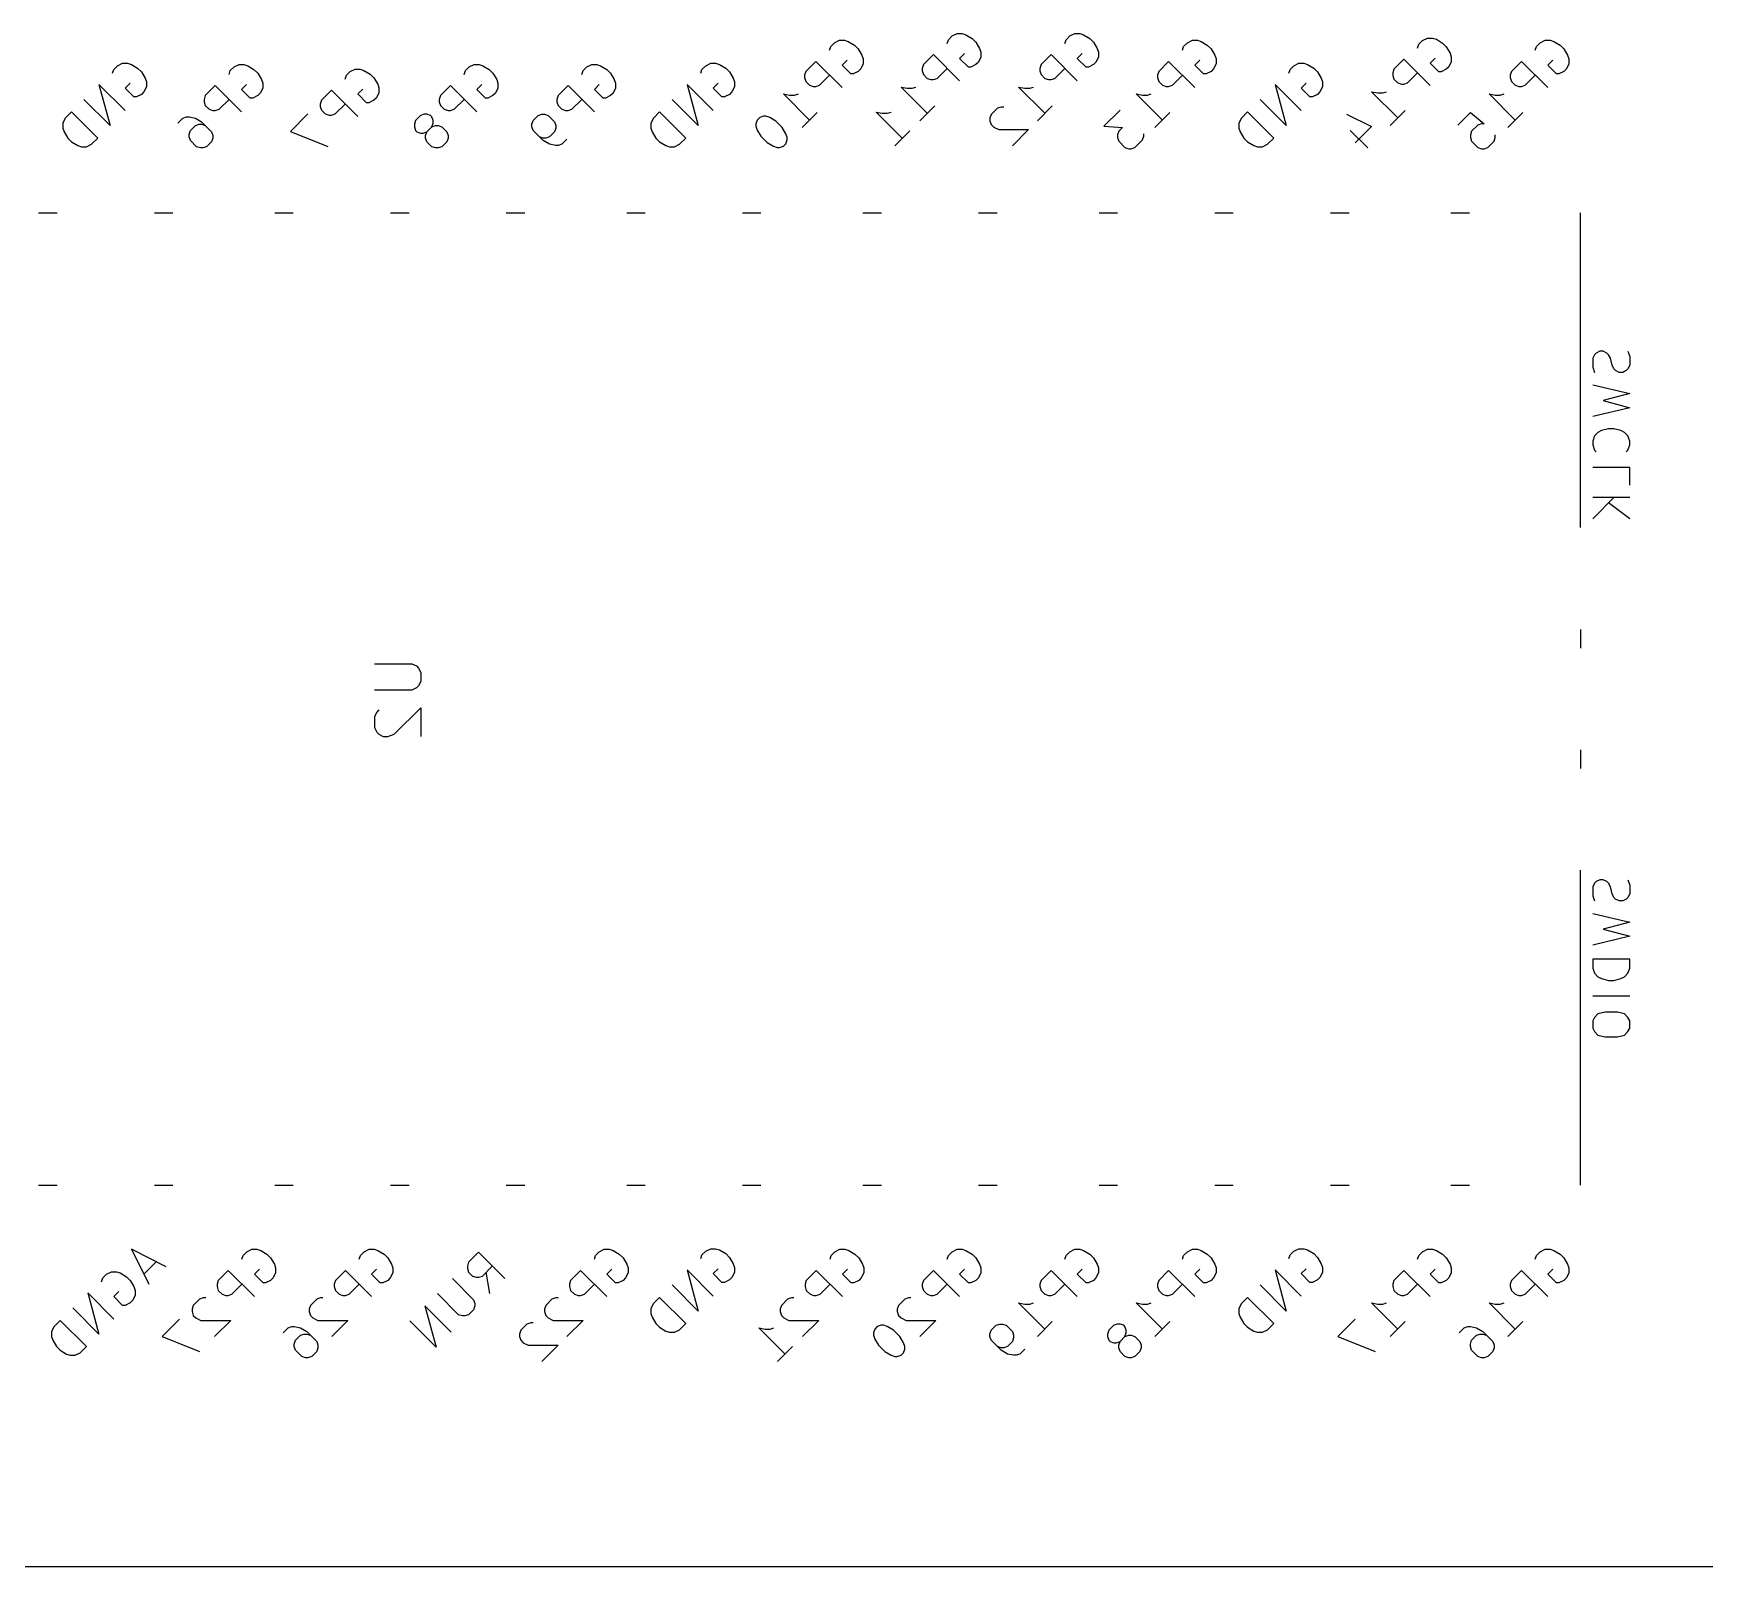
# Model space of a CAD drawing. Extents: x 64 to 386, y -179 to -51.
# Drawn here: x 90.6 to 126.69, y -179.26 to -146.15 of the extents above; entities that cross this region are included whole.
import ezdxf

# ---------------------------------------------------------------- set-up
doc = ezdxf.new("R2010")
doc.units = 0
doc.layers.add('BLACK', color=7, linetype='CONTINUOUS')

msp = doc.modelspace()

# ---------------------------------------------------------------- linework, layer by layer
at = {"layer": 'BLACK', "linetype": 'CONTINUOUS'}
for p, q in [((110.438, -146.207), (110.546, -146.153)), ((110.546, -146.153), (110.654, -146.153)), ((110.654, -146.153), (110.735, -146.18)), ((112.978, -146.207), (113.086, -146.153)), ((113.086, -146.153), (113.194, -146.153)), ((113.194, -146.153), (113.275, -146.18)), ((107.791, -146.515), (107.818, -146.434)), ((107.818, -146.434), (107.898, -146.353)), ((107.898, -146.353), (108.006, -146.299)), ((108.006, -146.299), (108.114, -146.299)), ((108.114, -146.299), (108.195, -146.326)), ((108.195, -146.326), (108.329, -146.407)), ((108.329, -146.407), (108.41, -146.488)), ((108.41, -146.488), (108.491, -146.622)), ((110.331, -146.369), (110.358, -146.288)), ((110.358, -146.288), (110.438, -146.207)), ((110.735, -146.18), (110.869, -146.261)), ((110.869, -146.261), (110.95, -146.342)), ((110.95, -146.342), (111.031, -146.476)), ((111.031, -146.476), (111.058, -146.557)), ((112.871, -146.369), (112.898, -146.288)), ((112.898, -146.288), (112.978, -146.207)), ((113.275, -146.18), (113.409, -146.261)), ((113.409, -146.261), (113.49, -146.342)), ((113.49, -146.342), (113.571, -146.476)), ((113.571, -146.476), (113.598, -146.557)), ((115.411, -146.515), (115.438, -146.434)), ((115.438, -146.434), (115.518, -146.353)), ((115.518, -146.353), (115.626, -146.299)), ((115.626, -146.299), (115.734, -146.299)), ((115.734, -146.299), (115.815, -146.326)), ((115.815, -146.326), (115.949, -146.407)), ((115.949, -146.407), (116.03, -146.488)), ((116.03, -146.488), (116.111, -146.622)), ((120.491, -146.469), (120.518, -146.388)), ((120.518, -146.388), (120.598, -146.307)), ((120.598, -146.307), (120.706, -146.253)), ((120.706, -146.253), (120.814, -146.253)), ((120.814, -146.253), (120.895, -146.28)), ((120.895, -146.28), (121.029, -146.361)), ((121.029, -146.361), (121.11, -146.442)), ((121.11, -146.442), (121.191, -146.576)), ((123.031, -146.515), (123.058, -146.434)), ((123.058, -146.434), (123.138, -146.353)), ((123.138, -146.353), (123.246, -146.299)), ((123.246, -146.299), (123.354, -146.299)), ((123.354, -146.299), (123.435, -146.326)), ((123.435, -146.326), (123.569, -146.407)), ((123.569, -146.407), (123.65, -146.488)), ((123.65, -146.488), (123.731, -146.622)), ((92.3351, -146.93), (92.4159, -146.85)), ((92.4159, -146.85), (92.5237, -146.796)), ((92.5237, -146.796), (92.6314, -146.796)), ((92.6314, -146.796), (92.7122, -146.823)), ((92.7122, -146.823), (92.8469, -146.903)), ((94.8482, -146.957), (94.929, -146.876)), ((94.929, -146.876), (95.0367, -146.823)), ((95.0367, -146.823), (95.1445, -146.823)), ((95.1445, -146.823), (95.2253, -146.85)), ((95.2253, -146.85), (95.36, -146.93)), ((99.9282, -146.957), (100.009, -146.876)), ((100.009, -146.876), (100.117, -146.823)), ((100.117, -146.823), (100.224, -146.823)), ((100.224, -146.823), (100.305, -146.85)), ((100.305, -146.85), (100.44, -146.93)), ((102.468, -146.957), (102.549, -146.876)), ((102.549, -146.876), (102.657, -146.823)), ((102.657, -146.823), (102.764, -146.823)), ((102.764, -146.823), (102.845, -146.85)), ((102.845, -146.85), (102.98, -146.93)), ((105.035, -146.93), (105.116, -146.85)), ((105.116, -146.85), (105.224, -146.796)), ((105.224, -146.796), (105.331, -146.796)), ((105.331, -146.796), (105.412, -146.823)), ((105.412, -146.823), (105.547, -146.903)), ((107.494, -146.757), (107.279, -146.973)), ((108.06, -147.323), (107.494, -146.757)), ((108.06, -146.838), (108.168, -146.73)), ((108.249, -147.027), (108.06, -146.838)), ((108.518, -146.811), (108.464, -146.919)), ((108.491, -146.622), (108.518, -146.703)), ((108.518, -146.703), (108.518, -146.811)), ((109.819, -146.827), (109.792, -146.907)), ((110.034, -146.611), (109.819, -146.827)), ((110.6, -147.177), (110.034, -146.611)), ((110.6, -146.692), (110.708, -146.584)), ((110.789, -146.881), (110.6, -146.692)), ((110.842, -146.881), (110.789, -146.881)), ((110.95, -146.827), (110.842, -146.881)), ((111.004, -146.773), (110.95, -146.827)), ((111.058, -146.665), (111.004, -146.773)), ((111.058, -146.557), (111.058, -146.665)), ((112.359, -146.827), (112.332, -146.907)), ((112.574, -146.611), (112.359, -146.827)), ((113.14, -147.177), (112.574, -146.611)), ((113.14, -146.692), (113.248, -146.584)), ((113.329, -146.881), (113.14, -146.692)), ((113.382, -146.881), (113.329, -146.881)), ((113.49, -146.827), (113.382, -146.881)), ((113.544, -146.773), (113.49, -146.827)), ((113.598, -146.665), (113.544, -146.773)), ((113.598, -146.557), (113.598, -146.665)), ((115.114, -146.757), (114.899, -146.973)), ((115.68, -147.323), (115.114, -146.757)), ((115.68, -146.838), (115.788, -146.73)), ((115.869, -147.027), (115.68, -146.838)), ((116.138, -146.811), (116.084, -146.919)), ((116.111, -146.622), (116.138, -146.703)), ((116.138, -146.703), (116.138, -146.811)), ((117.735, -146.93), (117.816, -146.85)), ((117.816, -146.85), (117.924, -146.796)), ((117.924, -146.796), (118.031, -146.796)), ((118.031, -146.796), (118.112, -146.823)), ((118.112, -146.823), (118.247, -146.903)), ((120.194, -146.711), (119.979, -146.927)), ((120.76, -147.277), (120.194, -146.711)), ((120.76, -146.792), (120.868, -146.684)), ((120.949, -146.981), (120.76, -146.792)), ((121.164, -146.873), (121.11, -146.927)), ((121.218, -146.765), (121.164, -146.873)), ((121.191, -146.576), (121.218, -146.657)), ((121.218, -146.657), (121.218, -146.765)), ((122.734, -146.757), (122.519, -146.973)), ((123.3, -147.323), (122.734, -146.757)), ((123.3, -146.838), (123.408, -146.73)), ((123.489, -147.027), (123.3, -146.838)), ((123.758, -146.811), (123.704, -146.919)), ((123.731, -146.622), (123.758, -146.703)), ((123.758, -146.703), (123.758, -146.811)), ((92.3082, -147.011), (92.3351, -146.93)), ((92.5775, -147.334), (92.6853, -147.227)), ((92.8469, -146.903), (92.9277, -146.984)), ((92.9277, -146.984), (93.0085, -147.119)), ((93.0085, -147.119), (93.0355, -147.2)), ((93.0355, -147.2), (93.0355, -147.307)), ((94.8212, -147.038), (94.8482, -146.957)), ((95.36, -146.93), (95.4408, -147.011)), ((95.4408, -147.011), (95.5216, -147.146)), ((95.5216, -147.146), (95.5485, -147.227)), ((95.5485, -147.227), (95.5485, -147.334)), ((97.3312, -147.138), (97.3582, -147.057)), ((97.3582, -147.057), (97.439, -146.976)), ((97.439, -146.976), (97.5467, -146.923)), ((97.5467, -146.923), (97.6545, -146.923)), ((97.6545, -146.923), (97.7353, -146.95)), ((97.7353, -146.95), (97.87, -147.03)), ((97.87, -147.03), (97.9508, -147.111)), ((97.9508, -147.111), (98.0316, -147.246)), ((98.0316, -147.246), (98.0585, -147.327)), ((99.9012, -147.038), (99.9282, -146.957)), ((100.44, -146.93), (100.521, -147.011)), ((100.521, -147.011), (100.602, -147.146)), ((100.602, -147.146), (100.629, -147.227)), ((100.629, -147.227), (100.629, -147.334)), ((102.441, -147.038), (102.468, -146.957)), ((102.98, -146.93), (103.061, -147.011)), ((103.061, -147.011), (103.142, -147.146)), ((103.142, -147.146), (103.169, -147.227)), ((103.169, -147.227), (103.169, -147.334)), ((105.008, -147.011), (105.035, -146.93)), ((105.278, -147.334), (105.385, -147.227)), ((105.547, -146.903), (105.628, -146.984)), ((105.628, -146.984), (105.709, -147.119)), ((105.709, -147.119), (105.735, -147.2)), ((105.735, -147.2), (105.735, -147.307)), ((107.279, -146.973), (107.252, -147.053)), ((107.252, -147.053), (107.252, -147.107)), ((107.252, -147.107), (107.279, -147.188)), ((107.279, -147.188), (107.36, -147.269)), ((107.575, -147.269), (107.791, -147.053)), ((108.302, -147.027), (108.249, -147.027)), ((108.41, -146.973), (108.302, -147.027)), ((108.464, -146.919), (108.41, -146.973)), ((109.792, -146.907), (109.792, -146.961)), ((109.792, -146.961), (109.819, -147.042)), ((109.819, -147.042), (109.9, -147.123)), ((109.9, -147.123), (109.98, -147.15)), ((109.98, -147.15), (110.034, -147.15)), ((110.034, -147.15), (110.115, -147.123)), ((110.115, -147.123), (110.331, -146.907)), ((112.332, -146.907), (112.332, -146.961)), ((112.332, -146.961), (112.359, -147.042)), ((112.359, -147.042), (112.44, -147.123)), ((112.44, -147.123), (112.52, -147.15)), ((112.52, -147.15), (112.574, -147.15)), ((112.574, -147.15), (112.655, -147.123)), ((112.655, -147.123), (112.871, -146.907)), ((114.899, -146.973), (114.872, -147.053)), ((114.872, -147.053), (114.872, -147.107)), ((114.872, -147.107), (114.899, -147.188)), ((114.899, -147.188), (114.98, -147.269)), ((115.195, -147.269), (115.411, -147.053)), ((115.922, -147.027), (115.869, -147.027)), ((116.03, -146.973), (115.922, -147.027)), ((116.084, -146.919), (116.03, -146.973)), ((117.708, -147.011), (117.735, -146.93)), ((117.978, -147.334), (118.085, -147.227)), ((118.247, -146.903), (118.328, -146.984)), ((118.328, -146.984), (118.409, -147.119)), ((118.409, -147.119), (118.435, -147.2)), ((118.435, -147.2), (118.435, -147.307)), ((119.979, -146.927), (119.952, -147.007)), ((119.952, -147.007), (119.952, -147.061)), ((119.952, -147.061), (119.979, -147.142)), ((119.979, -147.142), (120.06, -147.223)), ((120.06, -147.223), (120.14, -147.25)), ((120.14, -147.25), (120.194, -147.25)), ((120.194, -147.25), (120.275, -147.223)), ((120.275, -147.223), (120.491, -147.007)), ((121.002, -146.981), (120.949, -146.981)), ((121.11, -146.927), (121.002, -146.981)), ((122.519, -146.973), (122.492, -147.053)), ((122.492, -147.053), (122.492, -147.107)), ((122.492, -147.107), (122.519, -147.188)), ((122.519, -147.188), (122.6, -147.269)), ((122.815, -147.269), (123.031, -147.053)), ((123.542, -147.027), (123.489, -147.027)), ((123.65, -146.973), (123.542, -147.027)), ((123.704, -146.919), (123.65, -146.973)), ((92.2543, -148.143), (91.6886, -147.577)), ((92.5775, -147.819), (92.0118, -147.254)), ((92.0118, -147.254), (92.2543, -148.143)), ((92.7661, -147.523), (92.5775, -147.334)), ((92.82, -147.523), (92.7661, -147.523)), ((92.9277, -147.469), (92.82, -147.523)), ((92.9816, -147.415), (92.9277, -147.469)), ((93.0355, -147.307), (92.9816, -147.415)), ((94.3094, -147.496), (94.2825, -147.577)), ((94.2825, -147.577), (94.2825, -147.631)), ((94.5249, -147.281), (94.3094, -147.496)), ((95.0906, -147.846), (94.5249, -147.281)), ((94.6057, -147.792), (94.8212, -147.577)), ((95.0906, -147.361), (95.1983, -147.254)), ((95.2792, -147.55), (95.0906, -147.361)), ((95.333, -147.55), (95.2792, -147.55)), ((95.4408, -147.496), (95.333, -147.55)), ((95.4947, -147.442), (95.4408, -147.496)), ((95.5485, -147.334), (95.4947, -147.442)), ((96.8194, -147.596), (96.7925, -147.677)), ((97.0349, -147.381), (96.8194, -147.596)), ((97.6006, -147.946), (97.0349, -147.381)), ((97.6006, -147.461), (97.7083, -147.354)), ((97.7892, -147.65), (97.6006, -147.461)), ((97.9508, -147.596), (97.843, -147.65)), ((98.0047, -147.542), (97.9508, -147.596)), ((98.0585, -147.434), (98.0047, -147.542)), ((98.0585, -147.327), (98.0585, -147.434)), ((99.3894, -147.496), (99.3625, -147.577)), ((99.3625, -147.577), (99.3625, -147.631)), ((99.6049, -147.281), (99.3894, -147.496)), ((100.171, -147.846), (99.6049, -147.281)), ((99.6857, -147.792), (99.9012, -147.577)), ((100.171, -147.361), (100.278, -147.254)), ((100.359, -147.55), (100.171, -147.361)), ((100.413, -147.55), (100.359, -147.55)), ((100.521, -147.496), (100.413, -147.55)), ((100.575, -147.442), (100.521, -147.496)), ((100.629, -147.334), (100.575, -147.442)), ((101.929, -147.496), (101.902, -147.577)), ((101.902, -147.577), (101.902, -147.631)), ((102.145, -147.281), (101.929, -147.496)), ((102.711, -147.846), (102.145, -147.281)), ((102.226, -147.792), (102.441, -147.577)), ((102.711, -147.361), (102.818, -147.254)), ((102.899, -147.55), (102.711, -147.361)), ((102.953, -147.55), (102.899, -147.55)), ((103.061, -147.496), (102.953, -147.55)), ((103.115, -147.442), (103.061, -147.496)), ((103.169, -147.334), (103.115, -147.442)), ((104.954, -148.143), (104.389, -147.577)), ((105.278, -147.819), (104.712, -147.254)), ((104.712, -147.254), (104.954, -148.143)), ((105.466, -147.523), (105.278, -147.334)), ((105.52, -147.523), (105.466, -147.523)), ((105.628, -147.469), (105.52, -147.523)), ((105.682, -147.415), (105.628, -147.469)), ((105.735, -147.307), (105.682, -147.415)), ((107.36, -148.023), (106.794, -147.458)), ((106.794, -147.458), (106.929, -147.484)), ((106.929, -147.484), (107.036, -147.484)), ((107.036, -147.484), (107.117, -147.458)), ((107.36, -147.269), (107.44, -147.296)), ((107.44, -147.296), (107.494, -147.296)), ((107.494, -147.296), (107.575, -147.269)), ((109.9, -147.877), (109.334, -147.312)), ((109.334, -147.312), (109.469, -147.338)), ((109.469, -147.338), (109.576, -147.338)), ((109.576, -147.338), (109.657, -147.312)), ((112.44, -147.877), (111.874, -147.312)), ((111.874, -147.312), (112.009, -147.338)), ((112.009, -147.338), (112.116, -147.338)), ((112.116, -147.338), (112.197, -147.312)), ((114.98, -148.023), (114.414, -147.458)), ((114.414, -147.458), (114.549, -147.484)), ((114.549, -147.484), (114.656, -147.484)), ((114.656, -147.484), (114.737, -147.458)), ((114.98, -147.269), (115.06, -147.296)), ((115.06, -147.296), (115.114, -147.296)), ((115.114, -147.296), (115.195, -147.269)), ((117.654, -148.143), (117.089, -147.577)), ((117.978, -147.819), (117.412, -147.254)), ((117.412, -147.254), (117.654, -148.143)), ((118.166, -147.523), (117.978, -147.334)), ((118.22, -147.523), (118.166, -147.523)), ((118.328, -147.469), (118.22, -147.523)), ((118.382, -147.415), (118.328, -147.469)), ((118.435, -147.307), (118.382, -147.415)), ((120.06, -147.977), (119.494, -147.412)), ((119.494, -147.412), (119.629, -147.438)), ((119.629, -147.438), (119.736, -147.438)), ((119.736, -147.438), (119.817, -147.412)), ((122.6, -148.023), (122.034, -147.458)), ((122.034, -147.458), (122.169, -147.484)), ((122.169, -147.484), (122.276, -147.484)), ((122.276, -147.484), (122.357, -147.458)), ((122.6, -147.269), (122.68, -147.296)), ((122.68, -147.296), (122.734, -147.296)), ((122.734, -147.296), (122.815, -147.269)), ((91.4192, -147.846), (91.2845, -147.981)), ((91.9849, -148.412), (91.4192, -147.846)), ((93.8245, -147.981), (93.9053, -147.954)), ((93.9053, -147.954), (93.9592, -147.954)), ((93.9592, -147.954), (94.0939, -147.981)), ((94.2825, -147.631), (94.3094, -147.712)), ((94.3094, -147.712), (94.3902, -147.792)), ((94.3902, -147.792), (94.471, -147.819)), ((94.471, -147.819), (94.5249, -147.819)), ((94.5249, -147.819), (94.6057, -147.792)), ((96.5231, -147.892), (96.146, -148.269)), ((96.7925, -147.677), (96.7925, -147.731)), ((96.7925, -147.731), (96.8194, -147.812)), ((96.8194, -147.812), (96.9002, -147.892)), ((96.9002, -147.892), (96.981, -147.919)), ((96.981, -147.919), (97.0349, -147.919)), ((97.0349, -147.919), (97.1157, -147.892)), ((97.1157, -147.892), (97.3312, -147.677)), ((97.843, -147.65), (97.7892, -147.65)), ((98.9584, -147.927), (98.8507, -148.035)), ((99.0392, -147.9), (98.9584, -147.927)), ((99.0931, -147.9), (99.0392, -147.9)), ((99.1739, -147.927), (99.0931, -147.9)), ((99.2008, -147.954), (99.1739, -147.927)), ((99.2278, -148.035), (99.2008, -147.954)), ((99.3625, -147.631), (99.3894, -147.712)), ((99.3894, -147.712), (99.4702, -147.792)), ((99.4702, -147.792), (99.551, -147.819)), ((99.551, -147.819), (99.6049, -147.819)), ((99.6049, -147.819), (99.6857, -147.792)), ((101.391, -148.035), (101.498, -147.927)), ((101.498, -147.927), (101.579, -147.9)), ((101.579, -147.9), (101.633, -147.9)), ((101.633, -147.9), (101.714, -147.927)), ((101.714, -147.927), (101.849, -148.062)), ((101.902, -147.631), (101.929, -147.712)), ((101.929, -147.712), (102.01, -147.792)), ((102.01, -147.792), (102.091, -147.819)), ((102.091, -147.819), (102.145, -147.819)), ((102.145, -147.819), (102.226, -147.792)), ((104.119, -147.846), (103.985, -147.981)), ((104.685, -148.412), (104.119, -147.846)), ((106.282, -147.969), (106.228, -148.023)), ((106.363, -147.942), (106.282, -147.969)), ((106.417, -147.942), (106.363, -147.942)), ((106.498, -147.969), (106.417, -147.942)), ((106.632, -148.05), (106.498, -147.969)), ((107.198, -148.185), (107.521, -147.862)), ((109.361, -148.416), (108.795, -147.85)), ((108.795, -147.85), (108.93, -147.877)), ((108.93, -147.877), (109.038, -147.877)), ((109.038, -147.877), (109.118, -147.85)), ((109.738, -148.039), (110.061, -147.716)), ((111.281, -147.904), (111.254, -147.985)), ((111.416, -147.769), (111.281, -147.904)), ((111.497, -147.743), (111.416, -147.769)), ((111.551, -147.743), (111.497, -147.743)), ((112.278, -148.039), (112.601, -147.716)), ((114.064, -147.808), (113.714, -148.158)), ((114.818, -148.185), (115.141, -147.862)), ((116.819, -147.846), (116.685, -147.981)), ((117.385, -148.412), (116.819, -147.846)), ((118.955, -147.896), (119.494, -148.166)), ((119.898, -148.139), (120.221, -147.816)), ((121.36, -148.131), (121.63, -147.862)), ((121.63, -147.862), (121.926, -148.104)), ((122.438, -148.185), (122.761, -147.862)), ((91.2845, -147.981), (91.2307, -148.089)), ((91.2307, -148.089), (91.2307, -148.196)), ((91.2307, -148.196), (91.2576, -148.277)), ((91.2576, -148.277), (91.3384, -148.412)), ((93.7168, -148.089), (93.8245, -147.981)), ((93.9592, -148.331), (93.9862, -148.25)), ((93.9592, -148.385), (93.9592, -148.331)), ((93.9862, -148.25), (94.0939, -148.143)), ((94.0939, -147.981), (94.2286, -148.062)), ((94.0939, -148.143), (94.1747, -148.116)), ((94.1747, -148.116), (94.2286, -148.116)), ((94.2286, -148.062), (94.4441, -148.277)), ((94.2286, -148.116), (94.3094, -148.143)), ((94.4441, -148.277), (94.471, -148.358)), ((96.146, -148.269), (96.9541, -148.593)), ((98.8507, -148.035), (98.8237, -148.116)), ((98.8237, -148.116), (98.8237, -148.169)), ((98.8237, -148.169), (98.8507, -148.25)), ((98.8507, -148.25), (98.8776, -148.277)), ((98.8776, -148.277), (98.9584, -148.304)), ((98.9584, -148.304), (99.0123, -148.304)), ((99.0123, -148.304), (99.0931, -148.277)), ((99.0662, -148.358), (99.0931, -148.277)), ((99.0931, -148.277), (99.2008, -148.169)), ((99.2008, -148.169), (99.2278, -148.089)), ((99.2008, -148.169), (99.2817, -148.143)), ((99.2278, -148.089), (99.2278, -148.035)), ((99.2817, -148.143), (99.3355, -148.143)), ((99.3355, -148.143), (99.4163, -148.169)), ((99.4163, -148.169), (99.5241, -148.277)), ((99.5241, -148.277), (99.551, -148.358)), ((101.364, -148.116), (101.391, -148.035)), ((101.364, -148.169), (101.364, -148.116)), ((101.391, -148.25), (101.364, -148.169)), ((101.606, -148.466), (101.391, -148.25)), ((101.849, -148.277), (101.741, -148.385)), ((101.849, -148.062), (101.876, -148.143)), ((101.876, -148.196), (101.849, -148.277)), ((101.876, -148.143), (101.876, -148.196)), ((103.985, -147.981), (103.931, -148.089)), ((103.931, -148.089), (103.931, -148.196)), ((103.931, -148.196), (103.958, -148.277)), ((103.958, -148.277), (104.038, -148.412)), ((106.228, -148.023), (106.201, -148.104)), ((106.201, -148.104), (106.201, -148.158)), ((106.201, -148.158), (106.228, -148.239)), ((106.228, -148.239), (106.309, -148.373)), ((106.767, -148.185), (106.632, -148.05)), ((106.848, -148.32), (106.767, -148.185)), ((106.875, -148.4), (106.848, -148.32)), ((109.199, -148.578), (109.522, -148.254)), ((111.254, -147.985), (111.254, -148.039)), ((111.254, -148.039), (111.281, -148.12)), ((111.281, -148.12), (111.335, -148.174)), ((111.335, -148.174), (111.443, -148.227)), ((111.443, -148.227), (112.089, -148.227)), ((112.089, -148.227), (111.739, -148.578)), ((113.714, -148.158), (114.118, -148.185)), ((114.037, -148.266), (114.01, -148.346)), ((114.118, -148.185), (114.037, -148.266)), ((114.576, -148.373), (114.576, -148.32)), ((116.685, -147.981), (116.631, -148.089)), ((116.631, -148.089), (116.631, -148.196)), ((116.631, -148.196), (116.658, -148.277)), ((116.658, -148.277), (116.738, -148.412)), ((119.036, -148.247), (119.413, -148.624)), ((119.494, -148.166), (119.144, -148.516)), ((121.657, -148.266), (121.63, -148.346)), ((121.791, -148.131), (121.657, -148.266)), ((121.872, -148.104), (121.791, -148.131)), ((121.926, -148.104), (121.872, -148.104)), ((91.3384, -148.412), (91.4192, -148.493)), ((91.4192, -148.493), (91.5539, -148.574)), ((91.5539, -148.574), (91.6347, -148.6)), ((91.6347, -148.6), (91.7425, -148.6)), ((91.7425, -148.6), (91.8502, -148.547)), ((91.8502, -148.547), (91.9849, -148.412)), ((93.9862, -148.466), (93.9592, -148.385)), ((94.1208, -148.6), (93.9862, -148.466)), ((94.2017, -148.627), (94.1208, -148.6)), ((94.2555, -148.627), (94.2017, -148.627)), ((94.3363, -148.6), (94.2555, -148.627)), ((94.4441, -148.493), (94.3363, -148.6)), ((94.471, -148.412), (94.4441, -148.493)), ((94.471, -148.358), (94.471, -148.412)), ((99.0662, -148.412), (99.0662, -148.358)), ((99.0931, -148.493), (99.0662, -148.412)), ((99.2008, -148.6), (99.0931, -148.493)), ((99.2817, -148.627), (99.2008, -148.6)), ((99.3355, -148.627), (99.2817, -148.627)), ((99.4163, -148.6), (99.3355, -148.627)), ((99.5241, -148.493), (99.4163, -148.6)), ((99.551, -148.412), (99.5241, -148.493)), ((99.551, -148.358), (99.551, -148.412)), ((101.606, -148.412), (101.525, -148.385)), ((101.66, -148.412), (101.606, -148.412)), ((101.741, -148.547), (101.606, -148.466)), ((101.741, -148.385), (101.66, -148.412)), ((101.876, -148.574), (101.741, -148.547)), ((101.929, -148.574), (101.876, -148.574)), ((102.01, -148.547), (101.929, -148.574)), ((102.118, -148.439), (102.01, -148.547)), ((104.038, -148.412), (104.119, -148.493)), ((104.119, -148.493), (104.254, -148.574)), ((104.254, -148.574), (104.335, -148.6)), ((104.335, -148.6), (104.442, -148.6)), ((104.442, -148.6), (104.55, -148.547)), ((104.55, -148.547), (104.685, -148.412)), ((106.309, -148.373), (106.444, -148.508)), ((106.444, -148.508), (106.578, -148.589)), ((106.578, -148.589), (106.659, -148.616)), ((106.659, -148.616), (106.713, -148.616)), ((106.713, -148.616), (106.794, -148.589)), ((106.794, -148.589), (106.848, -148.535)), ((106.848, -148.535), (106.875, -148.454)), ((106.875, -148.454), (106.875, -148.4)), ((114.01, -148.346), (114.01, -148.4)), ((114.01, -148.4), (114.037, -148.481)), ((114.037, -148.481), (114.171, -148.616)), ((114.171, -148.616), (114.252, -148.643)), ((114.252, -148.643), (114.306, -148.643)), ((114.306, -148.643), (114.387, -148.616)), ((114.387, -148.616), (114.549, -148.454)), ((114.549, -148.454), (114.576, -148.373)), ((116.738, -148.412), (116.819, -148.493)), ((116.819, -148.493), (116.954, -148.574)), ((116.954, -148.574), (117.035, -148.6)), ((117.035, -148.6), (117.142, -148.6)), ((117.142, -148.6), (117.25, -148.547)), ((117.25, -148.547), (117.385, -148.412)), ((121.63, -148.346), (121.63, -148.4)), ((121.63, -148.4), (121.657, -148.481)), ((121.657, -148.481), (121.791, -148.616)), ((121.791, -148.616), (121.872, -148.643)), ((121.872, -148.643), (121.926, -148.643)), ((121.926, -148.643), (122.007, -148.616)), ((122.007, -148.616), (122.142, -148.481)), ((122.142, -148.481), (122.169, -148.4)), ((122.169, -148.4), (122.169, -148.346)), ((90.71, -150.025), (91.11, -150.025)), ((93.21, -150.025), (93.61, -150.025)), ((95.81, -150.025), (96.21, -150.025)), ((98.31, -150.025), (98.71, -150.025)), ((100.81, -150.025), (101.21, -150.025)), ((103.41, -150.025), (103.81, -150.025)), ((105.91, -150.025), (106.31, -150.025)), ((108.51, -150.025), (108.91, -150.025)), ((111.01, -150.025), (111.41, -150.025)), ((113.61, -150.025), (114.01, -150.025)), ((116.11, -150.025), (116.51, -150.025)), ((118.61, -150.025), (119.01, -150.025)), ((121.21, -150.025), (121.61, -150.025)), ((124.01, -156.825), (124.01, -150.025)), ((124.424, -153.015), (124.348, -153.054)), ((124.5, -153.015), (124.424, -153.015)), ((124.577, -153.054), (124.5, -153.015)), ((125.034, -153.015), (125.072, -153.13)), ((124.31, -153.092), (124.272, -153.168)), ((124.272, -153.168), (124.272, -153.358)), ((124.272, -153.358), (124.31, -153.473)), ((124.348, -153.054), (124.31, -153.092)), ((124.615, -153.092), (124.577, -153.054)), ((124.653, -153.168), (124.615, -153.092)), ((124.691, -153.32), (124.653, -153.168)), ((124.729, -153.396), (124.691, -153.32)), ((125.072, -153.32), (125.034, -153.396)), ((125.072, -153.13), (125.072, -153.32)), ((124.272, -153.739), (125.072, -153.93)), ((124.767, -153.435), (124.729, -153.396)), ((124.843, -153.473), (124.767, -153.435)), ((124.92, -153.473), (124.843, -153.473)), ((124.996, -153.435), (124.92, -153.473)), ((125.034, -153.396), (124.996, -153.435)), ((125.072, -153.93), (124.5, -154.082)), ((124.5, -154.082), (125.072, -154.235)), ((125.072, -154.235), (124.272, -154.425)), ((124.386, -154.768), (124.31, -154.844)), ((124.462, -154.73), (124.386, -154.768)), ((124.615, -154.692), (124.462, -154.73)), ((124.729, -154.692), (124.615, -154.692)), ((124.881, -154.73), (124.729, -154.692)), ((124.958, -154.768), (124.881, -154.73)), ((125.034, -154.844), (124.958, -154.768)), ((124.31, -154.844), (124.272, -154.958)), ((124.272, -154.958), (124.272, -155.035)), ((124.272, -155.035), (124.31, -155.149)), ((124.31, -155.149), (124.348, -155.187)), ((124.996, -155.187), (125.034, -155.149)), ((125.072, -154.958), (125.034, -154.844)), ((125.034, -155.149), (125.072, -155.035)), ((125.072, -155.035), (125.072, -154.958)), ((125.072, -155.53), (124.272, -155.53)), ((125.072, -155.911), (125.072, -155.53)), ((125.072, -156.177), (124.272, -156.177)), ((124.272, -156.635), (124.729, -156.177)), ((125.072, -156.635), (124.615, -156.292)), ((124.01, -159.025), (124.01, -159.425)), ((97.9624, -159.763), (98.7719, -159.763)), ((98.7719, -159.763), (98.8671, -159.811)), ((98.8671, -159.811), (98.9148, -159.858)), ((98.9148, -159.858), (98.9624, -159.954)), ((98.9148, -160.239), (98.8671, -160.287)), ((98.9624, -160.144), (98.9148, -160.239)), ((98.9624, -159.954), (98.9624, -160.144)), ((98.7719, -160.335), (97.9624, -160.335)), ((98.8671, -160.287), (98.7719, -160.335)), ((98.01, -160.811), (97.9624, -160.906)), ((97.9624, -160.906), (97.9624, -161.144)), ((98.0576, -160.763), (98.01, -160.811)), ((98.391, -161.287), (98.9624, -160.715)), ((98.9624, -160.715), (98.9624, -161.335)), ((97.9624, -161.144), (98.01, -161.239)), ((98.01, -161.239), (98.0576, -161.287)), ((98.0576, -161.287), (98.1529, -161.335)), ((98.2481, -161.335), (98.391, -161.287)), ((98.1529, -161.335), (98.2481, -161.335)), ((124.01, -161.625), (124.01, -162.025)), ((124.01, -171.025), (124.01, -164.225)), ((124.31, -164.506), (124.272, -164.582)), ((124.348, -164.468), (124.31, -164.506)), ((124.424, -164.43), (124.348, -164.468)), ((124.5, -164.43), (124.424, -164.43)), ((124.577, -164.468), (124.5, -164.43)), ((124.615, -164.506), (124.577, -164.468)), ((124.653, -164.582), (124.615, -164.506)), ((125.034, -164.43), (125.072, -164.544)), ((125.072, -164.544), (125.072, -164.735)), ((124.272, -164.582), (124.272, -164.773)), ((124.272, -164.773), (124.31, -164.887)), ((124.691, -164.735), (124.653, -164.582)), ((124.729, -164.811), (124.691, -164.735)), ((124.767, -164.849), (124.729, -164.811)), ((124.843, -164.887), (124.767, -164.849)), ((124.92, -164.887), (124.843, -164.887)), ((124.996, -164.849), (124.92, -164.887)), ((125.034, -164.811), (124.996, -164.849)), ((125.072, -164.735), (125.034, -164.811)), ((124.272, -165.154), (125.072, -165.344)), ((125.072, -165.649), (124.272, -165.839)), ((125.072, -165.344), (124.5, -165.496)), ((124.5, -165.496), (125.072, -165.649)), ((125.072, -166.144), (124.272, -166.144)), ((124.272, -166.144), (124.272, -166.335)), ((124.272, -166.335), (124.31, -166.449)), ((125.034, -166.449), (125.072, -166.335)), ((125.072, -166.335), (125.072, -166.144)), ((124.31, -166.449), (124.386, -166.525)), ((124.386, -166.525), (124.462, -166.563)), ((124.462, -166.563), (124.615, -166.601)), ((124.615, -166.601), (124.729, -166.601)), ((124.729, -166.601), (124.881, -166.563)), ((124.881, -166.563), (124.958, -166.525)), ((124.958, -166.525), (125.034, -166.449)), ((125.072, -166.944), (124.272, -166.944)), ((124.31, -167.401), (124.272, -167.477)), ((124.386, -167.325), (124.31, -167.401)), ((124.539, -167.287), (124.386, -167.325)), ((124.805, -167.287), (124.539, -167.287)), ((124.958, -167.325), (124.805, -167.287)), ((125.034, -167.401), (124.958, -167.325)), ((125.072, -167.477), (125.034, -167.401)), ((124.272, -167.477), (124.272, -167.63)), ((124.272, -167.63), (124.31, -167.706)), ((124.31, -167.706), (124.386, -167.782)), ((124.386, -167.782), (124.539, -167.82)), ((124.539, -167.82), (124.805, -167.82)), ((124.805, -167.82), (124.958, -167.782)), ((124.958, -167.782), (125.034, -167.706)), ((125.034, -167.706), (125.072, -167.63)), ((125.072, -167.63), (125.072, -167.477)), ((90.71, -171.025), (91.11, -171.025)), ((93.21, -171.025), (93.61, -171.025)), ((95.81, -171.025), (96.21, -171.025)), ((98.31, -171.025), (98.71, -171.025)), ((100.81, -171.025), (101.21, -171.025)), ((103.41, -171.025), (103.81, -171.025)), ((105.91, -171.025), (106.31, -171.025)), ((108.51, -171.025), (108.91, -171.025)), ((111.01, -171.025), (111.41, -171.025)), ((113.61, -171.025), (114.01, -171.025)), ((116.11, -171.025), (116.51, -171.025)), ((118.61, -171.025), (119.01, -171.025)), ((121.21, -171.025), (121.61, -171.025)), ((93.4665, -172.784), (92.7122, -172.407)), ((92.7122, -172.407), (93.0893, -173.161)), ((95.1275, -172.542), (95.2083, -172.461)), ((95.2083, -172.461), (95.3161, -172.407)), ((95.3161, -172.407), (95.4238, -172.407)), ((95.4238, -172.407), (95.5047, -172.434)), ((95.5047, -172.434), (95.6393, -172.515)), ((95.6393, -172.515), (95.7202, -172.596)), ((97.6575, -172.542), (97.7383, -172.461)), ((97.7383, -172.461), (97.8461, -172.407)), ((97.8461, -172.407), (97.9538, -172.407)), ((97.9538, -172.407), (98.0347, -172.434)), ((98.0347, -172.434), (98.1693, -172.515)), ((98.1693, -172.515), (98.2502, -172.596)), ((100.211, -172.474), (99.9955, -172.69)), ((100.777, -173.04), (100.211, -172.474)), ((102.738, -172.542), (102.818, -172.461)), ((102.818, -172.461), (102.926, -172.407)), ((102.926, -172.407), (103.034, -172.407)), ((103.034, -172.407), (103.115, -172.434)), ((103.115, -172.434), (103.249, -172.515)), ((103.249, -172.515), (103.33, -172.596)), ((105.035, -172.53), (105.116, -172.45)), ((105.116, -172.45), (105.224, -172.396)), ((105.224, -172.396), (105.331, -172.396)), ((105.331, -172.396), (105.412, -172.423)), ((105.412, -172.423), (105.547, -172.503)), ((105.547, -172.503), (105.628, -172.584)), ((107.828, -172.542), (107.908, -172.461)), ((107.908, -172.461), (108.016, -172.407)), ((108.016, -172.407), (108.124, -172.407)), ((108.124, -172.407), (108.205, -172.434)), ((108.205, -172.434), (108.339, -172.515)), ((108.339, -172.515), (108.42, -172.596)), ((110.358, -172.542), (110.438, -172.461)), ((110.438, -172.461), (110.546, -172.407)), ((110.546, -172.407), (110.654, -172.407)), ((110.654, -172.407), (110.735, -172.434)), ((110.735, -172.434), (110.869, -172.515)), ((110.869, -172.515), (110.95, -172.596)), ((112.898, -172.542), (112.978, -172.461)), ((112.978, -172.461), (113.086, -172.407)), ((113.086, -172.407), (113.194, -172.407)), ((113.194, -172.407), (113.275, -172.434)), ((113.275, -172.434), (113.409, -172.515)), ((113.409, -172.515), (113.49, -172.596)), ((115.438, -172.542), (115.518, -172.461)), ((115.518, -172.461), (115.626, -172.407)), ((115.626, -172.407), (115.734, -172.407)), ((115.734, -172.407), (115.815, -172.434)), ((115.815, -172.434), (115.949, -172.515)), ((115.949, -172.515), (116.03, -172.596)), ((117.735, -172.53), (117.816, -172.45)), ((117.816, -172.45), (117.924, -172.396)), ((117.924, -172.396), (118.031, -172.396)), ((118.031, -172.396), (118.112, -172.423)), ((118.112, -172.423), (118.247, -172.503)), ((118.247, -172.503), (118.328, -172.584)), ((120.518, -172.542), (120.598, -172.461)), ((120.598, -172.461), (120.706, -172.407)), ((120.706, -172.407), (120.814, -172.407)), ((120.814, -172.407), (120.895, -172.434)), ((120.895, -172.434), (121.029, -172.515)), ((121.029, -172.515), (121.11, -172.596)), ((123.058, -172.542), (123.138, -172.461)), ((123.138, -172.461), (123.246, -172.407)), ((123.246, -172.407), (123.354, -172.407)), ((123.354, -172.407), (123.435, -172.434)), ((123.435, -172.434), (123.569, -172.515)), ((123.569, -172.515), (123.65, -172.596)), ((93.251, -172.677), (92.9816, -172.946)), ((94.8043, -172.865), (94.5888, -173.081)), ((95.37, -173.431), (94.8043, -172.865)), ((95.1006, -172.623), (95.1275, -172.542)), ((95.37, -172.946), (95.4777, -172.838)), ((95.7202, -172.596), (95.801, -172.73)), ((95.801, -172.73), (95.8279, -172.811)), ((95.8279, -172.811), (95.8279, -172.919)), ((97.3343, -172.865), (97.1188, -173.081)), ((97.9, -173.431), (97.3343, -172.865)), ((97.6306, -172.623), (97.6575, -172.542)), ((97.9, -172.946), (98.0077, -172.838)), ((98.2502, -172.596), (98.331, -172.73)), ((98.331, -172.73), (98.3579, -172.811)), ((98.3579, -172.811), (98.3579, -172.919)), ((99.9955, -172.69), (99.9686, -172.771)), ((99.9686, -172.771), (99.9686, -172.825)), ((99.9686, -172.825), (99.9955, -172.905)), ((100.292, -172.986), (100.507, -172.771)), ((102.414, -172.865), (102.199, -173.081)), ((102.98, -173.431), (102.414, -172.865)), ((102.711, -172.623), (102.738, -172.542)), ((102.98, -172.946), (103.088, -172.838)), ((103.33, -172.596), (103.411, -172.73)), ((103.411, -172.73), (103.438, -172.811)), ((103.438, -172.811), (103.438, -172.919)), ((105.278, -173.419), (104.712, -172.854)), ((104.712, -172.854), (104.954, -173.743)), ((105.008, -172.611), (105.035, -172.53)), ((105.278, -172.934), (105.385, -172.827)), ((105.628, -172.584), (105.709, -172.719)), ((105.709, -172.719), (105.735, -172.8)), ((105.735, -172.8), (105.735, -172.907)), ((107.504, -172.865), (107.289, -173.081)), ((108.07, -173.431), (107.504, -172.865)), ((107.801, -172.623), (107.828, -172.542)), ((108.07, -172.946), (108.178, -172.838)), ((108.42, -172.596), (108.501, -172.73)), ((108.501, -172.73), (108.528, -172.811)), ((108.528, -172.811), (108.528, -172.919)), ((110.034, -172.865), (109.819, -173.081)), ((110.6, -173.431), (110.034, -172.865)), ((110.331, -172.623), (110.358, -172.542)), ((110.6, -172.946), (110.708, -172.838)), ((110.95, -172.596), (111.031, -172.73)), ((111.031, -172.73), (111.058, -172.811)), ((111.058, -172.811), (111.058, -172.919)), ((112.574, -172.865), (112.359, -173.081)), ((113.14, -173.431), (112.574, -172.865)), ((112.871, -172.623), (112.898, -172.542)), ((113.14, -172.946), (113.248, -172.838)), ((113.49, -172.596), (113.571, -172.73)), ((113.571, -172.73), (113.598, -172.811)), ((113.598, -172.811), (113.598, -172.919)), ((115.114, -172.865), (114.899, -173.081)), ((115.68, -173.431), (115.114, -172.865)), ((115.411, -172.623), (115.438, -172.542)), ((115.68, -172.946), (115.788, -172.838)), ((116.03, -172.596), (116.111, -172.73)), ((116.111, -172.73), (116.138, -172.811)), ((116.138, -172.811), (116.138, -172.919)), ((117.978, -173.419), (117.412, -172.854)), ((117.412, -172.854), (117.654, -173.743)), ((117.708, -172.611), (117.735, -172.53)), ((117.978, -172.934), (118.085, -172.827)), ((118.328, -172.584), (118.409, -172.719)), ((118.409, -172.719), (118.435, -172.8)), ((118.435, -172.8), (118.435, -172.907)), ((120.194, -172.865), (119.979, -173.081)), ((120.76, -173.431), (120.194, -172.865)), ((120.491, -172.623), (120.518, -172.542)), ((120.76, -172.946), (120.868, -172.838)), ((121.11, -172.596), (121.191, -172.73)), ((121.191, -172.73), (121.218, -172.811)), ((121.218, -172.811), (121.218, -172.919)), ((122.734, -172.865), (122.519, -173.081)), ((123.3, -173.431), (122.734, -172.865)), ((123.031, -172.623), (123.058, -172.542)), ((123.3, -172.946), (123.408, -172.838)), ((123.65, -172.596), (123.731, -172.73)), ((123.731, -172.73), (123.758, -172.811)), ((123.758, -172.811), (123.758, -172.919)), ((92.0657, -173.108), (92.0927, -173.027)), ((92.0927, -173.027), (92.1735, -172.946)), ((92.1735, -172.946), (92.2812, -172.892)), ((92.2812, -172.892), (92.389, -172.892)), ((92.389, -172.892), (92.4698, -172.919)), ((92.4698, -172.919), (92.6045, -173)), ((92.6045, -173), (92.6853, -173.081)), ((92.6853, -173.081), (92.7661, -173.215)), ((92.7661, -173.215), (92.793, -173.296)), ((94.5888, -173.081), (94.5618, -173.161)), ((94.5618, -173.161), (94.5618, -173.215)), ((94.5618, -173.215), (94.5888, -173.296)), ((94.8851, -173.377), (95.1006, -173.161)), ((95.5585, -173.135), (95.37, -172.946)), ((95.6124, -173.135), (95.5585, -173.135)), ((95.7202, -173.081), (95.6124, -173.135)), ((95.774, -173.027), (95.7202, -173.081)), ((95.8279, -172.919), (95.774, -173.027)), ((97.1188, -173.081), (97.0918, -173.161)), ((97.0918, -173.161), (97.0918, -173.215)), ((97.0918, -173.215), (97.1188, -173.296)), ((97.4151, -173.377), (97.6306, -173.161)), ((98.0885, -173.135), (97.9, -172.946)), ((98.1424, -173.135), (98.0885, -173.135)), ((98.2502, -173.081), (98.1424, -173.135)), ((98.304, -173.027), (98.2502, -173.081)), ((98.3579, -172.919), (98.304, -173.027)), ((99.6453, -173.04), (100.103, -173.498)), ((99.9955, -172.905), (100.076, -172.986)), ((100.076, -172.986), (100.157, -173.013)), ((100.157, -173.013), (100.211, -173.013)), ((100.211, -173.013), (100.292, -172.986)), ((100.453, -173.363), (100.373, -172.905)), ((102.199, -173.081), (102.172, -173.161)), ((102.172, -173.161), (102.172, -173.215)), ((102.172, -173.215), (102.199, -173.296)), ((102.495, -173.377), (102.711, -173.161)), ((103.169, -173.135), (102.98, -172.946)), ((103.222, -173.135), (103.169, -173.135)), ((103.33, -173.081), (103.222, -173.135)), ((103.384, -173.027), (103.33, -173.081)), ((103.438, -172.919), (103.384, -173.027)), ((104.954, -173.743), (104.389, -173.177)), ((105.466, -173.123), (105.278, -172.934)), ((105.52, -173.123), (105.466, -173.123)), ((105.628, -173.069), (105.52, -173.123)), ((105.682, -173.015), (105.628, -173.069)), ((105.735, -172.907), (105.682, -173.015)), ((107.289, -173.081), (107.262, -173.161)), ((107.262, -173.161), (107.262, -173.215)), ((107.262, -173.215), (107.289, -173.296)), ((107.585, -173.377), (107.801, -173.161)), ((108.259, -173.135), (108.07, -172.946)), ((108.312, -173.135), (108.259, -173.135)), ((108.42, -173.081), (108.312, -173.135)), ((108.474, -173.027), (108.42, -173.081)), ((108.528, -172.919), (108.474, -173.027)), ((109.819, -173.081), (109.792, -173.161)), ((109.792, -173.161), (109.792, -173.215)), ((109.792, -173.215), (109.819, -173.296)), ((110.115, -173.377), (110.331, -173.161)), ((110.789, -173.135), (110.6, -172.946)), ((110.842, -173.135), (110.789, -173.135)), ((110.95, -173.081), (110.842, -173.135)), ((111.004, -173.027), (110.95, -173.081)), ((111.058, -172.919), (111.004, -173.027)), ((112.359, -173.081), (112.332, -173.161)), ((112.332, -173.161), (112.332, -173.215)), ((112.332, -173.215), (112.359, -173.296)), ((112.655, -173.377), (112.871, -173.161)), ((113.329, -173.135), (113.14, -172.946)), ((113.382, -173.135), (113.329, -173.135)), ((113.49, -173.081), (113.382, -173.135)), ((113.544, -173.027), (113.49, -173.081)), ((113.598, -172.919), (113.544, -173.027)), ((114.899, -173.081), (114.872, -173.161)), ((114.872, -173.161), (114.872, -173.215)), ((114.872, -173.215), (114.899, -173.296)), ((115.195, -173.377), (115.411, -173.161)), ((115.869, -173.135), (115.68, -172.946)), ((115.922, -173.135), (115.869, -173.135)), ((116.03, -173.081), (115.922, -173.135)), ((116.084, -173.027), (116.03, -173.081)), ((116.138, -172.919), (116.084, -173.027)), ((117.654, -173.743), (117.089, -173.177)), ((118.166, -173.123), (117.978, -172.934)), ((118.22, -173.123), (118.166, -173.123)), ((118.328, -173.069), (118.22, -173.123)), ((118.382, -173.015), (118.328, -173.069)), ((118.435, -172.907), (118.382, -173.015)), ((119.979, -173.081), (119.952, -173.161)), ((119.952, -173.161), (119.952, -173.215)), ((119.952, -173.215), (119.979, -173.296)), ((120.275, -173.377), (120.491, -173.161)), ((120.949, -173.135), (120.76, -172.946)), ((121.002, -173.135), (120.949, -173.135)), ((121.11, -173.081), (121.002, -173.135)), ((121.164, -173.027), (121.11, -173.081)), ((121.218, -172.919), (121.164, -173.027)), ((122.519, -173.081), (122.492, -173.161)), ((122.492, -173.161), (122.492, -173.215)), ((122.492, -173.215), (122.519, -173.296)), ((122.815, -173.377), (123.031, -173.161)), ((123.489, -173.135), (123.3, -172.946)), ((123.542, -173.135), (123.489, -173.135)), ((123.65, -173.081), (123.542, -173.135)), ((123.704, -173.027), (123.65, -173.081)), ((123.758, -172.919), (123.704, -173.027)), ((92.3351, -173.916), (91.7694, -173.35)), ((91.7694, -173.35), (92.0118, -174.239)), ((92.3351, -173.431), (92.4428, -173.323)), ((92.5237, -173.619), (92.3351, -173.431)), ((92.6853, -173.566), (92.5775, -173.619)), ((92.7392, -173.512), (92.6853, -173.566)), ((92.793, -173.404), (92.7392, -173.512)), ((92.793, -173.296), (92.793, -173.404)), ((94.1847, -173.485), (94.05, -173.619)), ((94.2655, -173.458), (94.1847, -173.485)), ((94.3194, -173.458), (94.2655, -173.458)), ((94.5888, -173.296), (94.6696, -173.377)), ((94.6696, -173.377), (94.7504, -173.404)), ((94.7504, -173.404), (94.8043, -173.404)), ((94.8043, -173.404), (94.8851, -173.377)), ((96.7147, -173.485), (96.58, -173.619)), ((96.7955, -173.458), (96.7147, -173.485)), ((96.8494, -173.458), (96.7955, -173.458)), ((97.1188, -173.296), (97.1996, -173.377)), ((97.1996, -173.377), (97.2804, -173.404)), ((97.2804, -173.404), (97.3343, -173.404)), ((97.3343, -173.404), (97.4151, -173.377)), ((99.78, -173.821), (99.3221, -173.363)), ((100.103, -173.498), (100.13, -173.579)), ((100.13, -173.579), (100.13, -173.633)), ((101.795, -173.485), (101.66, -173.619)), ((101.876, -173.458), (101.795, -173.485)), ((101.929, -173.458), (101.876, -173.458)), ((102.199, -173.296), (102.28, -173.377)), ((102.28, -173.377), (102.36, -173.404)), ((102.36, -173.404), (102.414, -173.404)), ((102.414, -173.404), (102.495, -173.377)), ((103.985, -173.581), (103.931, -173.689)), ((104.119, -173.446), (103.985, -173.581)), ((104.685, -174.012), (104.119, -173.446)), ((106.885, -173.485), (106.75, -173.619)), ((106.966, -173.458), (106.885, -173.485)), ((107.019, -173.458), (106.966, -173.458)), ((107.289, -173.296), (107.37, -173.377)), ((107.37, -173.377), (107.45, -173.404)), ((107.45, -173.404), (107.504, -173.404)), ((107.504, -173.404), (107.585, -173.377)), ((109.415, -173.485), (109.28, -173.619)), ((109.496, -173.458), (109.415, -173.485)), ((109.549, -173.458), (109.496, -173.458)), ((109.819, -173.296), (109.9, -173.377)), ((109.9, -173.377), (109.98, -173.404)), ((109.98, -173.404), (110.034, -173.404)), ((110.034, -173.404), (110.115, -173.377)), ((112.44, -174.131), (111.874, -173.566)), ((111.874, -173.566), (112.009, -173.592)), ((112.009, -173.592), (112.116, -173.592)), ((112.116, -173.592), (112.197, -173.566)), ((112.359, -173.296), (112.44, -173.377)), ((112.44, -173.377), (112.52, -173.404)), ((112.52, -173.404), (112.574, -173.404)), ((112.574, -173.404), (112.655, -173.377)), ((114.98, -174.131), (114.414, -173.566)), ((114.414, -173.566), (114.549, -173.592)), ((114.549, -173.592), (114.656, -173.592)), ((114.656, -173.592), (114.737, -173.566)), ((114.899, -173.296), (114.98, -173.377)), ((114.98, -173.377), (115.06, -173.404)), ((115.06, -173.404), (115.114, -173.404)), ((115.114, -173.404), (115.195, -173.377)), ((116.685, -173.581), (116.631, -173.689)), ((116.819, -173.446), (116.685, -173.581)), ((117.385, -174.012), (116.819, -173.446)), ((120.06, -174.131), (119.494, -173.566)), ((119.494, -173.566), (119.629, -173.592)), ((119.629, -173.592), (119.736, -173.592)), ((119.736, -173.592), (119.817, -173.566)), ((119.979, -173.296), (120.06, -173.377)), ((120.06, -173.377), (120.14, -173.404)), ((120.14, -173.404), (120.194, -173.404)), ((120.194, -173.404), (120.275, -173.377)), ((122.6, -174.131), (122.034, -173.566)), ((122.034, -173.566), (122.169, -173.592)), ((122.169, -173.592), (122.276, -173.592)), ((122.276, -173.592), (122.357, -173.566)), ((122.519, -173.296), (122.6, -173.377)), ((122.6, -173.377), (122.68, -173.404)), ((122.68, -173.404), (122.734, -173.404)), ((122.734, -173.404), (122.815, -173.377)), ((91.1768, -173.943), (91.0421, -174.077)), ((91.7425, -174.508), (91.1768, -173.943)), ((92.0118, -174.239), (91.4462, -173.673)), ((92.5775, -173.619), (92.5237, -173.619)), ((93.7537, -173.916), (93.3766, -174.293)), ((94.05, -173.619), (94.0231, -173.7)), ((94.0231, -173.7), (94.0231, -173.754)), ((94.0231, -173.754), (94.05, -173.835)), ((94.05, -173.835), (94.1039, -173.889)), ((94.1039, -173.889), (94.2117, -173.943)), ((94.2117, -173.943), (94.8582, -173.943)), ((94.8582, -173.943), (94.508, -174.293)), ((96.58, -173.619), (96.5531, -173.7)), ((96.5531, -173.7), (96.5531, -173.754)), ((96.5531, -173.754), (96.58, -173.835)), ((96.58, -173.835), (96.6339, -173.889)), ((96.6339, -173.889), (96.7417, -173.943)), ((96.7417, -173.943), (97.3882, -173.943)), ((97.3882, -173.943), (97.038, -174.293)), ((99.2951, -174.522), (98.7294, -173.956)), ((99.6184, -174.198), (99.0527, -173.633)), ((99.0527, -173.633), (99.2951, -174.522)), ((99.8608, -173.848), (99.78, -173.821)), ((99.9147, -173.848), (99.8608, -173.848)), ((99.9955, -173.821), (99.9147, -173.848)), ((100.103, -173.714), (99.9955, -173.821)), ((100.13, -173.633), (100.103, -173.714)), ((101.66, -173.619), (101.633, -173.7)), ((101.633, -173.7), (101.633, -173.754)), ((101.633, -173.754), (101.66, -173.835)), ((101.66, -173.835), (101.714, -173.889)), ((101.714, -173.889), (101.822, -173.943)), ((101.822, -173.943), (102.468, -173.943)), ((102.468, -173.943), (102.118, -174.293)), ((103.931, -173.689), (103.931, -173.796)), ((103.931, -173.796), (103.958, -173.877)), ((103.958, -173.877), (104.038, -174.012)), ((106.75, -173.619), (106.723, -173.7)), ((106.723, -173.7), (106.723, -173.754)), ((106.723, -173.754), (106.75, -173.835)), ((106.75, -173.835), (106.804, -173.889)), ((106.804, -173.889), (106.912, -173.943)), ((106.912, -173.943), (107.558, -173.943)), ((107.558, -173.943), (107.208, -174.293)), ((109.28, -173.619), (109.253, -173.7)), ((109.253, -173.7), (109.253, -173.754)), ((109.253, -173.754), (109.28, -173.835)), ((109.28, -173.835), (109.334, -173.889)), ((109.334, -173.889), (109.442, -173.943)), ((109.442, -173.943), (110.088, -173.943)), ((110.088, -173.943), (109.738, -174.293)), ((116.631, -173.689), (116.631, -173.796)), ((116.631, -173.796), (116.658, -173.877)), ((116.658, -173.877), (116.738, -174.012)), ((119.144, -173.916), (118.767, -174.293)), ((91.0421, -174.077), (90.9882, -174.185)), ((90.9882, -174.185), (90.9882, -174.293)), ((90.9882, -174.293), (91.0152, -174.374)), ((93.3766, -174.293), (94.1847, -174.616)), ((95.9874, -174.212), (96.0952, -174.104)), ((96.0952, -174.104), (96.176, -174.077)), ((96.176, -174.077), (96.2298, -174.077)), ((96.2298, -174.077), (96.3645, -174.104)), ((96.2568, -174.374), (96.3645, -174.266)), ((96.3645, -174.104), (96.4992, -174.185)), ((96.3645, -174.266), (96.4453, -174.239)), ((96.4453, -174.239), (96.4992, -174.239)), ((96.4992, -174.185), (96.7147, -174.401)), ((96.4992, -174.239), (96.58, -174.266)), ((101.121, -174.158), (101.094, -174.239)), ((101.094, -174.239), (101.094, -174.293)), ((101.094, -174.293), (101.121, -174.374)), ((101.256, -174.023), (101.121, -174.158)), ((101.337, -173.997), (101.256, -174.023)), ((101.391, -173.997), (101.337, -173.997)), ((104.038, -174.012), (104.119, -174.093)), ((104.119, -174.093), (104.254, -174.174)), ((104.254, -174.174), (104.335, -174.2)), ((104.335, -174.2), (104.442, -174.2)), ((104.442, -174.2), (104.55, -174.147)), ((104.55, -174.147), (104.685, -174.012)), ((106.831, -174.67), (106.265, -174.104)), ((106.265, -174.104), (106.4, -174.131)), ((106.4, -174.131), (106.508, -174.131)), ((106.508, -174.131), (106.588, -174.104)), ((108.768, -174.131), (108.741, -174.212)), ((108.741, -174.212), (108.741, -174.266)), ((108.741, -174.266), (108.768, -174.347)), ((108.822, -174.077), (108.768, -174.131)), ((108.903, -174.05), (108.822, -174.077)), ((108.957, -174.05), (108.903, -174.05)), ((109.038, -174.077), (108.957, -174.05)), ((109.172, -174.158), (109.038, -174.077)), ((109.307, -174.293), (109.172, -174.158)), ((109.388, -174.428), (109.307, -174.293)), ((111.254, -174.239), (111.281, -174.158)), ((111.254, -174.293), (111.254, -174.239)), ((111.281, -174.374), (111.254, -174.293)), ((111.281, -174.158), (111.389, -174.05)), ((111.389, -174.05), (111.47, -174.023)), ((111.47, -174.023), (111.524, -174.023)), ((111.524, -174.023), (111.605, -174.05)), ((111.605, -174.05), (111.739, -174.185)), ((111.739, -174.185), (111.766, -174.266)), ((111.766, -174.266), (111.766, -174.32)), ((112.278, -174.293), (112.601, -173.97)), ((113.821, -174.158), (113.794, -174.239)), ((113.794, -174.239), (113.794, -174.293)), ((113.794, -174.293), (113.821, -174.374)), ((113.929, -174.05), (113.821, -174.158)), ((114.01, -174.023), (113.929, -174.05)), ((114.064, -174.023), (114.01, -174.023)), ((114.145, -174.05), (114.064, -174.023)), ((114.064, -174.401), (114.171, -174.293)), ((114.171, -174.077), (114.145, -174.05)), ((114.198, -174.158), (114.171, -174.077)), ((114.171, -174.293), (114.198, -174.212)), ((114.171, -174.293), (114.252, -174.266)), ((114.198, -174.212), (114.198, -174.158)), ((114.252, -174.266), (114.306, -174.266)), ((114.306, -174.266), (114.387, -174.293)), ((114.387, -174.293), (114.495, -174.401)), ((114.818, -174.293), (115.141, -173.97)), ((116.738, -174.012), (116.819, -174.093)), ((116.819, -174.093), (116.954, -174.174)), ((116.954, -174.174), (117.035, -174.2)), ((117.035, -174.2), (117.142, -174.2)), ((117.142, -174.2), (117.25, -174.147)), ((117.25, -174.147), (117.385, -174.012)), ((118.767, -174.293), (119.575, -174.616)), ((119.898, -174.293), (120.221, -173.97)), ((121.387, -174.212), (121.495, -174.104)), ((121.495, -174.104), (121.576, -174.077)), ((121.576, -174.077), (121.63, -174.077)), ((121.63, -174.077), (121.765, -174.104)), ((121.657, -174.374), (121.765, -174.266)), ((121.765, -174.104), (121.899, -174.185)), ((121.765, -174.266), (121.845, -174.239)), ((121.845, -174.239), (121.899, -174.239)), ((121.899, -174.185), (122.115, -174.401)), ((121.899, -174.239), (121.98, -174.266)), ((122.438, -174.293), (122.761, -173.97)), ((91.0152, -174.374), (91.096, -174.508)), ((91.096, -174.508), (91.1768, -174.589)), ((91.1768, -174.589), (91.3115, -174.67)), ((91.3115, -174.67), (91.3923, -174.697)), ((91.5, -174.697), (91.6078, -174.643)), ((91.6078, -174.643), (91.7425, -174.508)), ((96.2298, -174.454), (96.2568, -174.374)), ((96.2298, -174.508), (96.2298, -174.454)), ((96.2568, -174.589), (96.2298, -174.508)), ((96.3915, -174.724), (96.2568, -174.589)), ((96.7147, -174.616), (96.607, -174.724)), ((96.7147, -174.401), (96.7417, -174.481)), ((96.7417, -174.535), (96.7147, -174.616)), ((96.7417, -174.481), (96.7417, -174.535)), ((101.121, -174.374), (101.175, -174.428)), ((101.175, -174.428), (101.283, -174.481)), ((101.283, -174.481), (101.929, -174.481)), ((101.929, -174.481), (101.579, -174.832)), ((106.669, -174.832), (106.992, -174.508)), ((108.768, -174.347), (108.849, -174.481)), ((108.849, -174.481), (108.984, -174.616)), ((108.984, -174.616), (109.118, -174.697)), ((109.334, -174.697), (109.388, -174.643)), ((109.415, -174.508), (109.388, -174.428)), ((109.388, -174.643), (109.415, -174.562)), ((109.415, -174.562), (109.415, -174.508)), ((111.497, -174.589), (111.281, -174.374)), ((111.497, -174.535), (111.416, -174.508)), ((111.551, -174.535), (111.497, -174.535)), ((111.631, -174.67), (111.497, -174.589)), ((111.631, -174.508), (111.551, -174.535)), ((111.739, -174.401), (111.631, -174.508)), ((111.766, -174.697), (111.631, -174.67)), ((111.766, -174.32), (111.739, -174.401)), ((111.901, -174.67), (111.82, -174.697)), ((112.009, -174.562), (111.901, -174.67)), ((113.821, -174.374), (113.848, -174.401)), ((113.848, -174.401), (113.929, -174.428)), ((113.929, -174.428), (113.983, -174.428)), ((113.983, -174.428), (114.064, -174.401)), ((114.037, -174.481), (114.064, -174.401)), ((114.037, -174.535), (114.037, -174.481)), ((114.064, -174.616), (114.037, -174.535)), ((114.171, -174.724), (114.064, -174.616)), ((114.495, -174.616), (114.387, -174.724)), ((114.495, -174.401), (114.522, -174.481)), ((114.522, -174.535), (114.495, -174.616)), ((114.522, -174.481), (114.522, -174.535)), ((121.63, -174.454), (121.657, -174.374)), ((121.63, -174.508), (121.63, -174.454)), ((121.657, -174.589), (121.63, -174.508)), ((121.791, -174.724), (121.657, -174.589)), ((122.115, -174.616), (122.007, -174.724)), ((122.115, -174.401), (122.142, -174.481)), ((122.142, -174.535), (122.115, -174.616)), ((122.142, -174.481), (122.142, -174.535)), ((91.3923, -174.697), (91.5, -174.697)), ((96.4723, -174.751), (96.3915, -174.724)), ((96.5262, -174.751), (96.4723, -174.751)), ((96.607, -174.724), (96.5262, -174.751)), ((109.118, -174.697), (109.199, -174.724)), ((109.199, -174.724), (109.253, -174.724)), ((109.253, -174.724), (109.334, -174.697)), ((111.82, -174.697), (111.766, -174.697)), ((114.252, -174.751), (114.171, -174.724)), ((114.306, -174.751), (114.252, -174.751)), ((114.387, -174.724), (114.306, -174.751)), ((121.872, -174.751), (121.791, -174.724)), ((121.926, -174.751), (121.872, -174.751)), ((122.007, -174.724), (121.926, -174.751)), ((69.04, -179.26), (380.87, -179.26))]:
    msp.add_line(p, q, dxfattribs=at)

doc.saveas('drawing.dxf')
